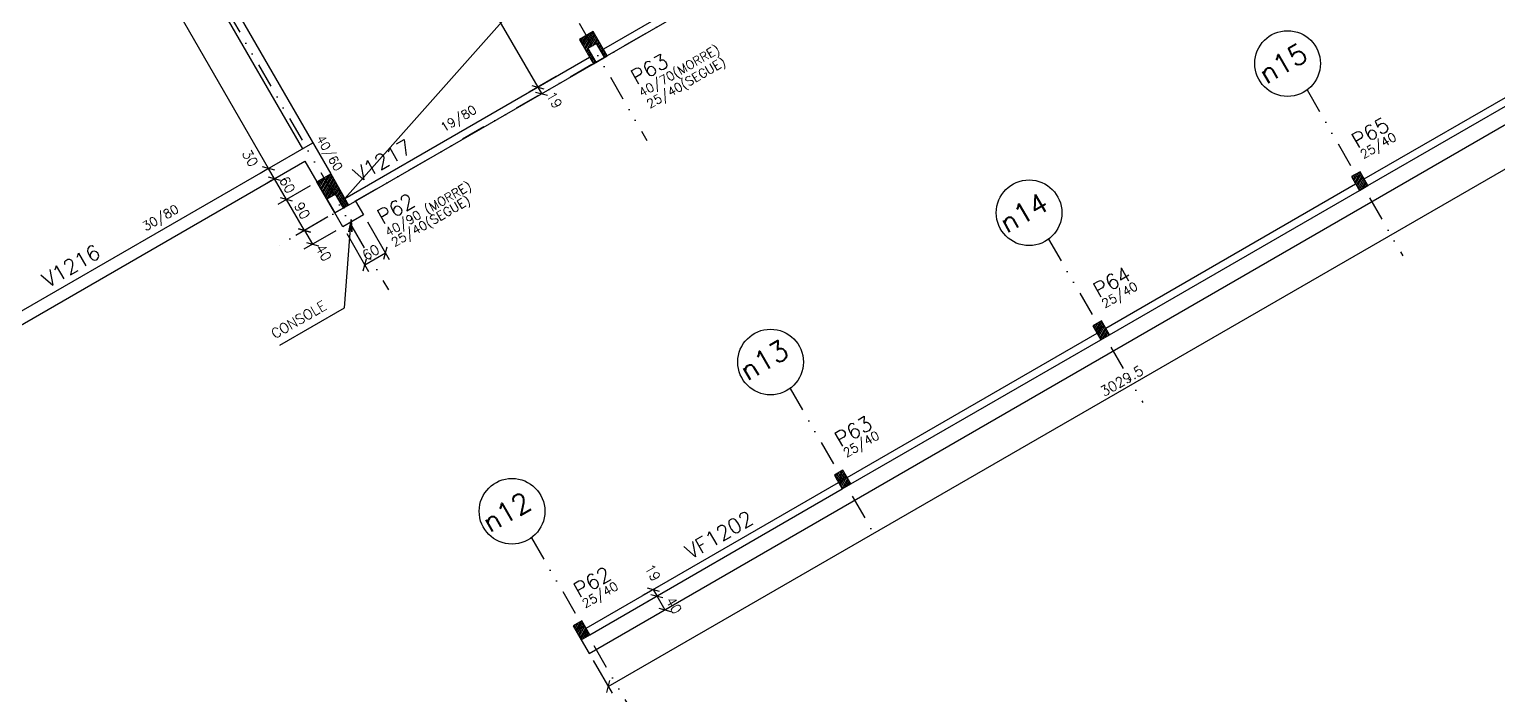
# Model space of a CAD drawing. Extents: x 571698 to 586573, y -117 to 10395.
# Drawn here: x 580693 to 584382, y 3391 to 5062 of the extents above; entities that cross this region are included whole.
import ezdxf

# ---------------------------------------------------------------- set-up
doc = ezdxf.new("R2010")
doc.units = 0
doc.header["$LTSCALE"] = 125
doc.header["$MEASUREMENT"] = 0
doc.linetypes.add('DIVIDE', pattern=[1.25, 0.5, -0.25, 0, -0.25, 0, -0.25])
doc.layers.get('0').update_dxf_attribs({"linetype": 'CONTINUOUS'})
for name, color, linetype in [('205', 14, 'DIVIDE'), ('216', 7, 'CONTINUOUS'), ('220', 4, 'CONTINUOUS'), ('221', 5, 'CONTINUOUS'), ('238', 11, 'CONTINUOUS'), ('250', 5, 'CONTINUOUS')]:
    doc.layers.add(name, color=color, linetype=linetype)
doc.styles.get("Standard").update_dxf_attribs({"font": 'ROMANS.SHX'})

# ---------------------------------------------------------------- blocks, each defined once
blk = doc.blocks.new('_H948EB28347-003')
for p, q in [((102884.883445, 2911.845457), (102886.444243, 2914.548839)), ((102887.048508, 2908.095457), (102892.939433, 2918.298839)), ((102889.213572, 2904.345457), (102899.434624, 2922.048839)), ((102891.378635, 2900.595457), (102905.929814, 2925.798839)), ((102893.543699, 2896.845457), (102912.425005, 2929.548839)), ((102895.708762, 2893.095457), (102918.802773, 2933.095457)), ((102897.873826, 2889.345457), (102920.967837, 2929.345457)), ((102900.038889, 2885.595457), (102923.1329, 2925.595457)), ((102902.203953, 2881.845457), (102925.297964, 2921.845457)), ((102904.369016, 2878.095457), (102927.463027, 2918.095457)), ((102906.53408, 2874.345457), (102929.628091, 2914.345457)), ((102908.699143, 2870.595457), (102931.793154, 2910.595457)), ((102914.386529, 2872.946298), (102933.958218, 2906.845457)), ((102920.88172, 2876.696298), (102936.123281, 2903.095457)), ((102927.37691, 2880.446298), (102938.288345, 2899.345457)), ((102931.793154, 2880.595457), (102940.453408, 2895.595457)), ((102933.958218, 2876.845457), (102942.618472, 2891.845457)), ((102936.123281, 2873.095457), (102944.783535, 2888.095457)), ((102938.288345, 2869.345457), (102946.948599, 2884.345457)), ((102940.453408, 2865.595457), (102949.113662, 2880.595457)), ((102942.618472, 2861.845457), (102951.278726, 2876.845457)), ((102944.783535, 2858.095457), (102953.443789, 2873.095457)), ((102946.948599, 2854.345457), (102955.608853, 2869.345457)), ((102949.113662, 2850.595457), (102957.773916, 2865.595457)), ((102952.327969, 2848.662801), (102959.93898, 2861.845457)), ((102958.823146, 2852.412776), (102962.104043, 2858.095457))]:
    blk.add_line(p, q)
blk = doc.blocks.new('_H948EB28347-004')
for p, q in [((103551.723006, 3256.845457), (103567.92482, 3284.907823)), ((103553.888069, 3253.095457), (103574.42001, 3288.657823)), ((103556.053133, 3249.345457), (103579.147144, 3289.345457)), ((103558.218196, 3245.595457), (103581.312207, 3285.595457)), ((103545.227815, 3268.095457), (103548.439248, 3273.657823)), ((103547.392879, 3264.345457), (103554.934439, 3277.407823)), ((103549.557942, 3260.595457), (103561.429629, 3281.157823)), ((103560.38326, 3241.845457), (103583.477271, 3281.845457)), ((103570.400773, 3251.696298), (103585.642334, 3278.095457)), ((103576.895963, 3255.446298), (103587.807398, 3274.345457)), ((103583.391154, 3259.196298), (103589.972461, 3270.595457)), ((103587.807398, 3259.345457), (103592.137525, 3266.845457)), ((103589.972461, 3255.595457), (103594.302588, 3263.095457)), ((103592.137525, 3251.845457), (103596.467652, 3259.345457)), ((103594.302588, 3248.095457), (103598.632715, 3255.595457)), ((103596.467652, 3244.345457), (103600.797779, 3251.845457)), ((103598.632715, 3240.595457), (103602.962842, 3248.095457)), ((103562.548323, 3238.095457), (103566.87845, 3245.595457)), ((103564.713387, 3234.345457), (103569.043514, 3241.845457)), ((103566.87845, 3230.595457), (103571.208577, 3238.095457)), ((103569.043514, 3226.845457), (103573.373641, 3234.345457)), ((103571.208577, 3223.095457), (103575.538704, 3230.595457)), ((103573.373641, 3219.345457), (103577.703768, 3226.845457)), ((103575.538704, 3215.595457), (103579.868831, 3223.095457)), ((103577.703768, 3211.845457), (103582.033895, 3219.345457)), ((103582.362297, 3212.414266), (103584.198958, 3215.595457)), ((103600.797779, 3236.845457), (103605.127906, 3244.345457)), ((103602.962842, 3233.095457), (103607.292969, 3240.595457)), ((103605.127906, 3229.345457), (103609.458033, 3236.845457)), ((103608.343059, 3227.414266), (103611.623096, 3233.095457))]:
    blk.add_line(p, q)
blk = doc.blocks.new('_H948EB28347-015')
for p, q in [((103534.408059, 1786.85509), (103546.930419, 1808.544454)), ((103549.641354, 1805.73993), (103551.006879, 1808.10509)), ((103530.077932, 1794.35509), (103533.940038, 1801.044454)), ((103532.242996, 1790.60509), (103540.435229, 1804.794454)), ((103536.573123, 1783.10509), (103549.641354, 1805.73993)), ((103538.738186, 1779.35509), (103549.361787, 1797.755707)), ((103540.90325, 1775.60509), (103549.082221, 1789.771484)), ((103543.068313, 1771.85509), (103548.802655, 1781.787261)), ((103545.233377, 1768.10509), (103548.523088, 1773.803038)), ((103548.243522, 1765.818815), (103561.832197, 1789.35509)), ((103548.523088, 1773.803038), (103559.667133, 1793.10509)), ((103548.802655, 1781.787261), (103557.50207, 1796.85509)), ((103549.082221, 1789.771484), (103555.337006, 1800.60509)), ((103549.361787, 1797.755707), (103553.171943, 1804.35509)), ((103552.396753, 1765.512422), (103563.99726, 1785.60509)), ((103558.891943, 1769.262422), (103566.162324, 1781.85509)), ((103565.387134, 1773.012422), (103568.327387, 1778.10509)), ((103547.39844, 1764.35509), (103548.243522, 1765.818815))]:
    blk.add_line(p, q)
blk = doc.blocks.new('_H948EB28347-016')
for p, q in [((104186.092176, 2173.10509), (104189.954282, 2179.794454)), ((104188.257239, 2169.35509), (104196.449472, 2183.544454)), ((104190.422303, 2165.60509), (104202.944663, 2187.294454)), ((104192.587366, 2161.85509), (104205.655597, 2184.48993)), ((104194.75243, 2158.10509), (104205.376031, 2176.505707)), ((104205.096464, 2168.521484), (104211.35125, 2179.35509)), ((104205.376031, 2176.505707), (104209.186186, 2183.10509)), ((104205.655597, 2184.48993), (104207.021123, 2186.85509)), ((104196.917493, 2154.35509), (104205.096464, 2168.521484)), ((104199.082557, 2150.60509), (104204.816898, 2160.537261)), ((104201.24762, 2146.85509), (104204.537332, 2152.553038)), ((104203.412684, 2143.10509), (104204.257766, 2144.568815)), ((104204.257766, 2144.568815), (104217.84644, 2168.10509)), ((104204.537332, 2152.553038), (104215.681377, 2171.85509)), ((104204.816898, 2160.537261), (104213.516313, 2175.60509)), ((104208.410996, 2144.262422), (104220.011504, 2164.35509)), ((104214.906187, 2148.012422), (104222.176567, 2160.60509)), ((104221.401377, 2151.762422), (104224.341631, 2156.85509))]:
    blk.add_line(p, q)
blk = doc.blocks.new('_H948EB28347-017')
for p, q in [((104835.611097, 2548.104863), (104839.472988, 2554.793853)), ((104837.776161, 2544.354863), (104845.968178, 2558.543853)), ((104839.941224, 2540.604863), (104852.463369, 2562.293853)), ((104842.106288, 2536.854863), (104855.17464, 2559.489914)), ((104844.271351, 2533.104863), (104854.895074, 2551.505691)), ((104854.056375, 2527.553022), (104865.200298, 2546.854863)), ((104854.335941, 2535.537245), (104863.035235, 2550.604863)), ((104854.615508, 2543.521468), (104860.870171, 2554.354863)), ((104854.895074, 2551.505691), (104858.705108, 2558.104863)), ((104855.17464, 2559.489914), (104856.540044, 2561.854863)), ((104846.436415, 2529.354863), (104854.615508, 2543.521468)), ((104848.601478, 2525.604863), (104854.335941, 2535.537245)), ((104850.766542, 2521.854863), (104854.056375, 2527.553022)), ((104852.931605, 2518.104863), (104853.776809, 2519.568798)), ((104853.776809, 2519.568798), (104867.365362, 2543.104863)), ((104857.929702, 2519.261821), (104869.530425, 2539.354863)), ((104864.424893, 2523.011821), (104871.695489, 2535.604863)), ((104870.920083, 2526.761821), (104873.860552, 2531.854863))]:
    blk.add_line(p, q)
blk = doc.blocks.new('_H948EB28347-018')
for p, q in [((105485.130281, 2923.10509), (105488.992387, 2929.794454)), ((105487.295345, 2919.35509), (105495.487578, 2933.544454)), ((105489.460408, 2915.60509), (105501.982768, 2937.294454)), ((105491.625472, 2911.85509), (105504.693703, 2934.48993)), ((105493.790535, 2908.10509), (105504.414136, 2926.505707)), ((105495.955599, 2904.35509), (105504.13457, 2918.521484)), ((105503.295871, 2894.568815), (105516.884546, 2918.10509)), ((105503.575437, 2902.553038), (105514.719482, 2921.85509)), ((105503.855004, 2910.537261), (105512.554419, 2925.60509)), ((105504.13457, 2918.521484), (105510.389355, 2929.35509)), ((105504.414136, 2926.505707), (105508.224292, 2933.10509)), ((105504.693703, 2934.48993), (105506.059228, 2936.85509)), ((105507.449102, 2894.262422), (105519.04961, 2914.35509)), ((105498.120662, 2900.60509), (105503.855004, 2910.537261)), ((105500.285726, 2896.85509), (105503.575437, 2902.553038)), ((105502.450789, 2893.10509), (105503.295871, 2894.568815)), ((105513.944293, 2898.012422), (105521.214673, 2910.60509)), ((105520.439483, 2901.762422), (105523.379737, 2906.85509))]:
    blk.add_line(p, q)

msp = doc.modelspace()

# ---------------------------------------------------------------- linework, layer by layer
at = {"layer": '205'}
for p, q in [((579884, 8871.4), (582244.3, 4783.2)), ((579234.4, 8496.4), (581594.8, 4408.2)), ((584680.2, 6460.1), (581318.4, 4519.2)), ((583903, 4910.2), (584143.7, 4493.3)), ((583253.5, 4535.2), (583490.2, 4125.2)), ((582604, 4160.2), (582832.4, 3764.5)), ((581954.5, 3785.1), (582199.4, 3360.9))]:
    msp.add_line(p, q, dxfattribs=at)
at = {"layer": '216'}
for p, q in [((581955, 4921.4), (581985.1, 4913.3)), ((581955, 4921.4), (581985.1, 4913.3)), ((581964.5, 4905), (581994.6, 4896.9)), ((581309.1, 4708.9), (581278.9, 4717)), ((581309.1, 4708.9), (581278.9, 4717)), ((581324.1, 4682.9), (581293.9, 4691)), ((581324.1, 4682.9), (581293.9, 4691)), ((581354.1, 4631), (581323.9, 4639.1)), ((581354.1, 4631), (581323.9, 4639.1)), ((581399.1, 4553), (581368.9, 4561.1)), ((581368.9, 4561.1), (581399.1, 4553)), ((581399.1, 4553), (581368.9, 4561.1)), ((581388.9, 4526.5), (581419.1, 4518.4)), ((581583.6, 4485.4), (581591.7, 4515.6)), ((581531.6, 4455.4), (581539.7, 4485.6))]:
    msp.add_line(p, q, dxfattribs=at)
at = {"layer": '216', "color": 7, "linetype": 'Continuous'}
for p, q in [((582245, 3659.3), (582275.2, 3651.2)), ((582217.2, 3630.5), (582217.2, 3630.5)), ((582254.5, 3642.8), (582284.7, 3634.7)), ((582254.5, 3642.8), (582284.7, 3634.7)), ((582226.7, 3614), (582226.7, 3614)), ((582226.7, 3614), (582226.7, 3614)), ((582246.7, 3579.4), (582246.7, 3579.4)), ((582274.5, 3608.2), (582304.7, 3600.1)), ((582099.3, 3494.3), (582099.3, 3494.3)), ((582143.3, 3396), (582151.4, 3426.2))]:
    msp.add_line(p, q, dxfattribs=at)
at = {"layer": '220'}
for points in [[(582109.4, 5056.7), (582074.8, 5036.7), (582109.8, 4976.1), (582144.4, 4996.1), (582109.4, 5056.7)], [(582116.3, 4979.9), (582137.9, 4992.4), (582117.9, 5027), (582096.3, 5014.5), (582116.3, 4979.9)], [(581449.9, 4699.1), (581494.9, 4621.1), (581460.3, 4601.1), (581415.3, 4679.1), (581449.9, 4699.1)], [(584034.4, 4657.7), (584056, 4670.2), (584036, 4704.8), (584014.4, 4692.3), (584034.4, 4657.7)], [(581460.3, 4601.1), (581481.9, 4613.6), (581461.9, 4648.3), (581440.3, 4635.8), (581460.3, 4601.1)], [(583384.9, 4282.7), (583406.5, 4295.2), (583386.5, 4329.8), (583364.9, 4317.3), (583384.9, 4282.7)], [(582735.3, 3907.7), (582757, 3920.2), (582737, 3954.8), (582715.3, 3942.3), (582735.3, 3907.7)], [(582079.3, 3528.9), (582101, 3541.4), (582081, 3576.1), (582059.3, 3563.6), (582079.3, 3528.9)]]:
    msp.add_lwpolyline(points, dxfattribs=at)
at = {"layer": '221'}
for centre in [(583854, 4976.6), (583204.5, 4601.6), (582555, 4226.6), (581905.4, 3851.6)]:
    msp.add_circle(centre, 82.5, dxfattribs=at)
at = {"layer": '238'}
for p, q in [((580970.4, 5469.5), (581378.9, 4762)), ((582749.8, 5367.6), (582134.9, 5012.6)), ((582759.3, 5351.1), (582144.4, 4996.1)), ((581118.4, 5273.2), (581449.9, 4699.1)), ((584046.5, 4686.6), (584658.8, 5040.1)), ((584056, 4670.2), (584668.3, 5023.7)), ((581485.4, 4637.6), (582100.3, 4992.6)), ((581494.9, 4621.1), (582109.8, 4976.1)), ((580656.5, 4344.9), (581404.9, 4777)), ((580664.5, 4314.9), (581385.3, 4731)), ((581385.3, 4731), (581415.3, 4679.1)), ((583397, 4311.6), (584024.9, 4674.1)), ((583406.5, 4295.2), (584034.4, 4657.7)), ((582747.5, 3936.6), (583375.4, 4299.1)), ((582757, 3920.2), (583384.9, 4282.7)), ((582091.5, 3557.9), (582725.8, 3924.1)), ((582101, 3541.4), (582735.3, 3907.7))]:
    msp.add_line(p, q, dxfattribs=at)
for points in [[(582079.3, 3528.9), (582099.3, 3494.3), (584722.9, 5009), (584702.9, 5043.7)], [(581512.2, 4631.1), (581532.2, 4596.5), (581480.3, 4566.5), (581460.3, 4601.1), (581512.2, 4631.1)]]:
    msp.add_lwpolyline(points, dxfattribs=at)
at = {"layer": '250'}
for p, q in [((583032.3, 6378.2), (581485.4, 4637.6)), ((581294, 4713), (580509, 6072.6)), ((581603, 5553), (581970, 4917.4)), ((582016.4, 4944.1), (581948.4, 4904.9)), ((581970, 4917.4), (581979.6, 4900.9)), ((581995.1, 4909.9), (582001.2, 4913.4)), ((581289.3, 4710.2), (581272.4, 4700.5)), ((581309, 4687), (581294, 4713)), ((581339, 4635), (581309, 4687)), ((581301.1, 4682.4), (581287.4, 4674.5)), ((581398, 4669.1), (581317.4, 4622.5)), ((581384, 4557.1), (581339, 4635)), ((581443, 4591.1), (581362.4, 4544.6)), ((581443, 4591.1), (581362.4, 4544.6)), ((581542.2, 4579.1), (581597, 4484.3)), ((581463, 4556.5), (581382.4, 4509.9)), ((581384, 4557.1), (581404, 4522.4)), ((581490.3, 4549.1), (581545.1, 4454.3)), ((581535.7, 4470.5), (581587.6, 4500.5))]:
    msp.add_line(p, q, dxfattribs=at)
at = {"layer": '250', "color": 5, "linetype": 'Continuous'}
for p, q in [((582147.3, 3411.1), (584771, 4925.8)), ((582234.5, 3640.5), (582276.3, 3664.6)), ((582260.1, 3655.2), (582269.6, 3638.8)), ((582244, 3624), (582285.8, 3648.1)), ((582244, 3624), (582285.8, 3648.1)), ((582269.6, 3638.8), (582289.6, 3604.1)), ((582264, 3589.4), (582305.8, 3613.5)), ((582109.3, 3477), (582156.7, 3394.9))]:
    msp.add_line(p, q, dxfattribs=at)
at = {"layer": '250'}
msp.add_lwpolyline([(581322.4, 4269.2), (581484.7, 4362.9), (581501.2, 4584.5), (581503, 4553.3), (581501.2, 4584.5), (581494.8, 4553.9)], dxfattribs=at)

# ---------------------------------------------------------------- block references
for name in ['_H948EB28347-004', '_H948EB28347-003', '_H948EB28347-018', '_H948EB28347-017', '_H948EB28347-016', '_H948EB28347-015']:
    msp.add_blockref(name, (478531.2, 1765.9), dxfattribs=at)

# ---------------------------------------------------------------- texts
at = {"layer": '216'}
for s, height, rotation, p in [('40/70(MORRE)', 22.5, 30, (582232, 4891.3)), ('25/40(SEGUE)', 22.5, 30, (582251.9, 4862.7)), ('19/80', 22.5, 31, (581734.5, 4803.6)), ('19', 25, 300, (581990.2, 4897.4)), ('25/40', 22.5, 30, (584044.7, 4736.1)), ('30', 25, 300, (581226, 4751)), ('40/60', 22.5, 300, (581412.7, 4788.7)), ('60', 25, 300, (581319.3, 4684.2)), ('40/90 (MORRE)', 22.5, 30, (581594.7, 4540.4)), ('30/80', 22.5, 30, (580985.2, 4555.1)), ('90', 25, 300, (581356.8, 4619.3)), ('25/40(SEGUE)', 22.5, 30, (581610.3, 4515)), ('40', 25, 300, (581410.5, 4513.6)), ('60', 25, 29.9987, (581538.4, 4480.7)), ('25/40', 22.5, 30, (583395.1, 4361.1)), ('CONSOLE', 25, 29.999, (581309.5, 4284.1)), ('25/40', 22.5, 30, (582745.6, 3986.1)), ('25/40', 22.5, 30, (582089.6, 3607.4))]:
    msp.add_text(s, height=height, rotation=rotation, dxfattribs=at).set_placement(p)
at = {"layer": '216', "color": 7, "linetype": 'Continuous'}
for s, rotation, p in [('3029.5', 29.9999, (583392.6, 4138.7)), ('19', 299.9995, (582237.4, 3709.5)), ('40', 299.9995, (582290.4, 3627.7))]:
    msp.add_text(s, height=25, rotation=rotation, dxfattribs=at).set_placement(p)
at = {"layer": '220'}
for s, height, rotation, p in [('n15', 50, 30, (583800, 4923.8)), ('P63', 37.5, 30, (582217.6, 4922.2)), ('P65', 37.5, 30, (584028.9, 4762.2)), ('V1217', 37.5, 30, (581520.8, 4676.9)), ('P62', 37.5, 30, (581580.3, 4571.3)), ('n14', 50, 30, (583148.3, 4548.8)), ('V1216', 37.5, 30, (580738.9, 4412.5)), ('P64', 37.5, 30, (583379.4, 4387.2)), ('n13', 50, 30, (582496.6, 4178.1)), ('P63', 37.5, 30, (582729.9, 4012.2)), ('n12', 50, 30, (581849.3, 3796.6)), ('VF1202', 37.5, 29.999, (582354.3, 3729.6)), ('P62', 37.5, 30, (582073.9, 3633.5))]:
    msp.add_text(s, height=height, rotation=rotation, dxfattribs=at).set_placement(p)

doc.saveas('drawing.dxf')
